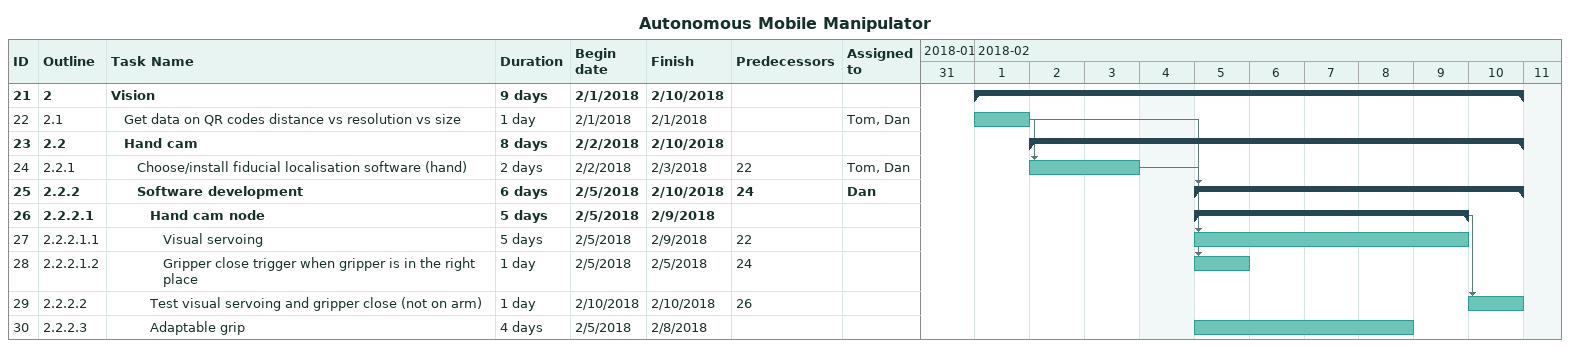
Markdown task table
Autonomous Mobile Manipulator

| ID | WBS | Task | Duration | Start | Finish | Predecessors | Resources |
|---|---|---|---|---|---|---|---|
| 21 | 2 | **Vision** | 9d | 2018-02-01 | 2018-02-10 |  |  |
| 22 | 2.1 | Get data on QR codes distance vs resolution vs size | 1d | 2018-02-01 | 2018-02-01 |  | Tom, Dan |
| 23 | 2.2 | **Hand cam** | 8d | 2018-02-02 | 2018-02-10 |  |  |
| 24 | 2.2.1 | Choose/install fiducial localisation software (hand) | 2d | 2018-02-02 | 2018-02-03 | 22 | Tom, Dan |
| 25 | 2.2.2 | **Software development** | 6d | 2018-02-05 | 2018-02-10 | 24 | Dan |
| 26 | 2.2.2.1 | **Hand cam node** | 5d | 2018-02-05 | 2018-02-09 |  |  |
| 27 | 2.2.2.1.1 | Visual servoing | 5d | 2018-02-05 | 2018-02-09 | 22 |  |
| 28 | 2.2.2.1.2 | Gripper close trigger when gripper is in the right place | 1d | 2018-02-05 | 2018-02-05 | 24 |  |
| 29 | 2.2.2.2 | Test visual servoing and gripper close (not on arm) | 1d | 2018-02-10 | 2018-02-10 | 26 |  |
| 30 | 2.2.2.3 | Adaptable grip | 4d | 2018-02-05 | 2018-02-08 |  |  |
